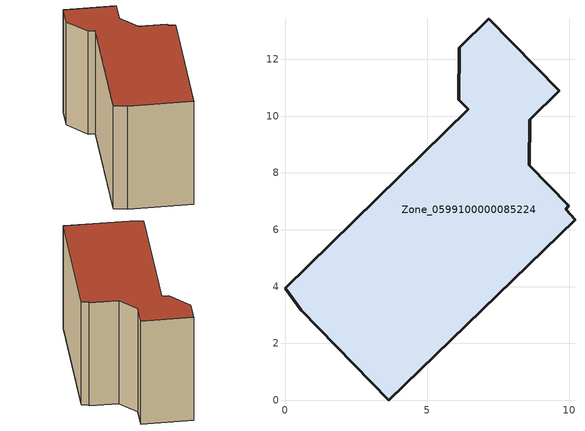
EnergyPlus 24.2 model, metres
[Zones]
Zone_0599100000085224
 floor ground (C_G): 8.61,9.87 8.59,8.27 9.98,6.84 9.88,6.72 10.21,6.36 3.66,0 0.58,3.16 0,3.95 6.45,10.24 6.12,10.58 6.14,12.41 7.18,13.43 9.66,10.89 z0
 wall outside (C_F): 8.59,8.27 8.61,9.87 9.66,10.89 7.18,13.43 6.14,12.41 6.12,10.58 6.45,10.24 0,3.95 0.58,3.16 3.66,0 10.21,6.36 9.88,6.72 9.98,6.84 8.59,8.27 z0:8.27
 roof outside (C_R): 9.88,6.72 9.98,6.84 8.59,8.27 8.61,9.87 9.66,10.89 7.18,13.43 6.14,12.41 6.12,10.58 6.45,10.24 0,3.95 0.58,3.16 3.66,0 10.21,6.36 z8.27
[BUILDING]
Pand.0599100000085224: North Axis=0; Terrain=City; Loads Convergence Tolerance Value=0.04; Temperature Convergence Tolerance Value=0.4; Solar Distribution=FullExterior; Maximum Number of Warmup Days=25; Minimum Number of Warmup Days=1
[Site:Location]
Rotterdam.The.Hague.AP_ZH_NLD Design_Conditions: Latitude=51.96; Longitude=4.45; Time Zone=1; Elevation=-4.5
[SITE:GROUNDTEMPERATURE:BUILDINGSURFACE]
18, 18, 18, 18, 18, 18, 18, 18, 18, 18, 18, 18
[MATERIAL] Thermal Absorptance=0.9; Solar Absorptance=0.7; Visible Absorptance=0.7
Name | Roughness | Thickness | Conductivity | Density | Specific Heat
G.TI.1975-1991 | MediumSmooth | 0.15 | 0.288461 | 540 | 1210
F.TI.1975-1991 | Rough | 0.3 | 0.230769 | 1920 | 840
R.TI.1975-1991 | MediumRough | 0.2 | 0.153846 | 1500 | 1000
[CONSTRUCTION]
C_G: G.TI.1975-1991
C_F: F.TI.1975-1991
C_R: R.TI.1975-1991
[ZONE]
Zone_0599100000085224: Type=1; Multiplier=1; Ceiling Height=Autocalculate; Volume=Autocalculate; Floor Area=autocalculate; Part of Total Floor Area=Yes
[ZONEINFILTRATION:DESIGNFLOWRATE]
Infil_Zone_0599100000085224: Zone or ZoneList or Space or SpaceList=Zone_0599100000085224; Schedule=AlwaysOn; Design Flow Rate Calculation Method=Flow/Area; Flow Rate per Floor Area=0.003; Constant Term Coefficient=1; Temperature Term Coefficient=0; Velocity Term Coefficient=0; Velocity Squared Term Coefficient=0
[HVACTEMPLATE:ZONE:IDEALLOADSAIRSYSTEM]
Zone_0599100000085224: Maximum Heating Supply Air Temperature=50; Minimum Cooling Supply Air Temperature=13; Maximum Heating Supply Air Humidity Ratio=0.0156; Minimum Cooling Supply Air Humidity Ratio=0.0077; Heating Limit=NoLimit; Cooling Limit=NoLimit; Dehumidification Control Type=ConstantSensibleHeatRatio; Cooling Sensible Heat Ratio=0.7; Dehumidification Setpoint=60; Humidification Control Type=None; Humidification Setpoint=30; Outdoor Air Method=None; Outdoor Air Flow Rate per Person=0.00944; Outdoor Air Flow Rate per Zone Floor Area=0; Outdoor Air Flow Rate per Zone=0; Demand Controlled Ventilation Type=None; Outdoor Air Economizer Type=NoEconomizer; Heat Recovery Type=None; Sensible Heat Recovery Effectiveness=0.7; Latent Heat Recovery Effectiveness=0.65
[ZONECONTROL:THERMOSTAT]
ThermostatControl_Zone_0599100000085224: Zone or ZoneList=Zone_0599100000085224; Control Type Schedule=DualSetpointControlType; Control 1=Thermostat_Zone_0599100000085224; Temperature Difference Between Cutout And Setpoint=0
[THERMOSTATSETPOINT:DUALSETPOINT]
Thermostat_Zone_0599100000085224: Heating Setpoint Temperature Schedule=HeatingSetpoint_Zone_0599100000085224; Cooling Setpoint Temperature Schedule=CoolingSetpoint_Zone_0599100000085224
[SCHEDULE:COMPACT]
HeatingSetpoint_Zone_0599100000085224: Through: 12/31, For: AllDays, Until: 24:00, 21
CoolingSetpoint_Zone_0599100000085224: Through: 12/31, For: AllDays, Until: 24:00, 24
DualSetpointControlType: Through: 12/31, For: AllDays, Until: 24:00, 4
AlwaysOn: Through: 12/31, For: AllDays, Until: 24:00, 1
